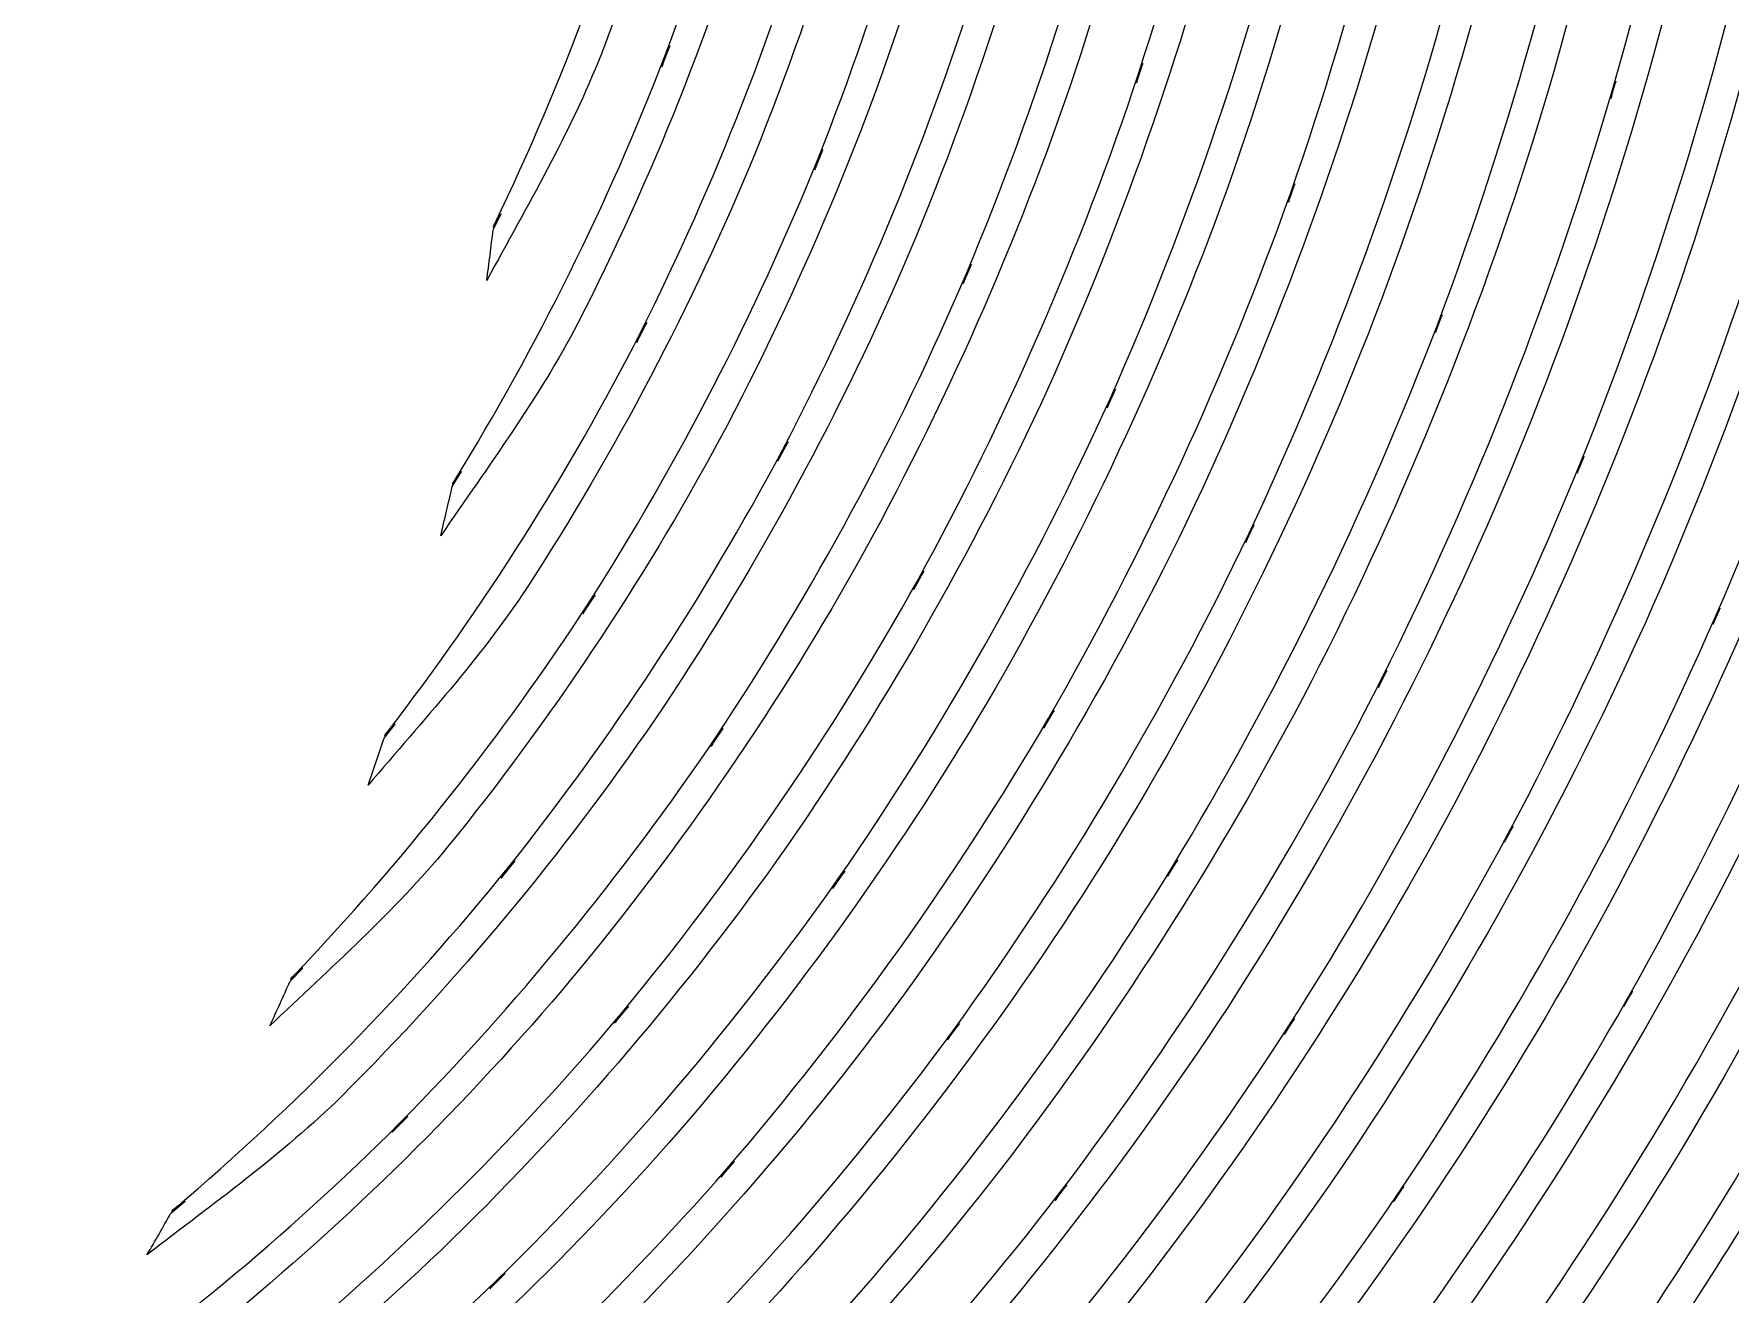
# Model space of a CAD drawing. Extents: x 289 to 439, y 190 to 340.
# Drawn here: x 392.71 to 417.01, y 245.8 to 263.85 of the extents above; entities that cross this region are included whole.
import ezdxf

# ---------------------------------------------------------------- set-up
doc = ezdxf.new("R2010")
doc.units = 0
doc.layers.add('seconds_wheel', color=7, linetype='CONTINUOUS')

msp = doc.modelspace()

# ---------------------------------------------------------------- linework, layer by layer
at = {"layer": 'seconds_wheel', "color": 7}
for p, q in [((401.706917, 263.37962), (401.821307, 263.680912)), ((401.749958, 263.537051), (401.749958, 263.537051)), ((408.506374, 263.153164), (408.596335, 263.427703)), ((408.538169, 263.294698), (408.538169, 263.294698)), ((415.301952, 262.92671), (415.374077, 263.176042)), ((415.326383, 263.053896), (415.326383, 263.053896)), ((403.895849, 261.904562), (404.011402, 262.193058)), ((403.940053, 262.055013), (403.940053, 262.055013)), ((410.681733, 261.44157), (410.774411, 261.704087)), ((410.715471, 261.576125), (410.715471, 261.576125)), ((399.289203, 261.045274), (399.402043, 261.277157)), ((406.024677, 260.27595), (406.141396, 260.55165)), ((406.070047, 260.419422), (406.070047, 260.419422)), ((412.789236, 259.575646), (412.88424, 259.827304)), ((401.347069, 259.431397), (401.492483, 259.71873)), ((401.406012, 259.582238), (401.406012, 259.582238)), ((412.825297, 259.706711), (412.825297, 259.706711)), ((408.085649, 258.495334), (408.203529, 258.758625)), ((408.13218, 258.632989), (408.13218, 258.632989)), ((403.369651, 257.7357), (403.514675, 258.01024)), ((403.42898, 257.879951), (403.42898, 257.879951)), ((398.700962, 257.366162), (398.834741, 257.58137)), ((414.81996, 257.559657), (414.917678, 257.799683)), ((414.857188, 257.682966), (414.857188, 257.682966)), ((410.07023, 256.565427), (410.189273, 256.816699)), ((410.118311, 256.697655), (410.118311, 256.697655)), ((405.316233, 255.892654), (405.461644, 256.155559)), ((405.376336, 256.031086), (405.376336, 256.031086)), ((400.575806, 255.542115), (400.750688, 255.812776)), ((400.649868, 255.6852), (400.649868, 255.6852)), ((416.766929, 255.394764), (416.866971, 255.625097)), ((416.806867, 255.515747), (416.806867, 255.515747)), ((411.970665, 254.489332), (412.091258, 254.729748)), ((412.020686, 254.616908), (412.020686, 254.616908)), ((397.72806, 253.763826), (397.883941, 253.9643)), ((407.17983, 253.906524), (407.324855, 254.155856)), ((407.239934, 254.036813), (407.239934, 254.036813)), ((402.410322, 253.644006), (402.583651, 253.902258)), ((402.484384, 253.780888), (402.484384, 253.780888)), ((413.779976, 252.272093), (413.901733, 252.500875)), ((413.83116, 252.393852), (413.83116, 252.393852)), ((399.402816, 251.754427), (399.604844, 252.005699)), ((408.951914, 251.780019), (409.096939, 252.017331)), ((399.492391, 251.890532), (399.492391, 251.890532)), ((404.1541, 251.608239), (404.325493, 251.853695)), ((404.228552, 251.739692), (404.228552, 251.739692)), ((409.012794, 251.904881), (409.012794, 251.904881)), ((396.379415, 250.278596), (396.560888, 250.467048)), ((415.48963, 249.916421), (415.612939, 250.134345)), ((401.028715, 249.675232), (401.228026, 249.914095)), ((401.117126, 249.804358), (401.117126, 249.804358)), ((415.54159, 250.031588), (415.54159, 250.031588)), ((405.799774, 249.43792), (405.970004, 249.671356)), ((405.874613, 249.563556), (405.874613, 249.563556)), ((410.625509, 249.517412), (410.770144, 249.743092)), ((410.688326, 249.638395), (410.688326, 249.638395)), ((397.840124, 248.110213), (398.067354, 248.339383)), ((397.944434, 248.237399), (397.944434, 248.237399)), ((402.550303, 247.468462), (402.746125, 247.694529)), ((402.638328, 247.591771), (402.638328, 247.591771)), ((394.674024, 246.954286), (394.879152, 247.127229)), ((407.339588, 247.137699), (407.508654, 247.358725)), ((407.413653, 247.255968), (407.413653, 247.255968)), ((412.192466, 247.122576), (412.337877, 247.337397)), ((412.255285, 247.236966), (412.255285, 247.236966)), ((399.239956, 245.872811), (399.46292, 246.089571)), ((399.341937, 245.992631), (399.341937, 245.992631))]:
    msp.add_line(p, q, dxfattribs=at)
for points in [[(416.195364, 272.208638), (415.877511, 269.12063), (415.281812, 266.067986), (414.416685, 263.086468)], [(415.326383, 263.053896), (416.193103, 266.087462), (416.785465, 269.192246), (417.09614, 272.331947)], [(409.469193, 271.265594), (409.0976, 268.568863), (408.481347, 265.911874), (407.628861, 263.326496)], [(408.538169, 263.294698), (409.391951, 265.932291), (410.005621, 268.641497), (410.370359, 271.389677)], [(401.749958, 263.537051), (402.591237, 265.778452), (403.225588, 268.092034), (403.643414, 270.449347)], [(418.672018, 270.612984), (418.259836, 267.407387), (417.560537, 264.245923), (416.583127, 261.165093)], [(402.741861, 270.323711), (402.316942, 268.018399), (401.679637, 265.75763), (400.839873, 263.568848)], [(410.715471, 261.576125), (411.669882, 264.314825), (412.375557, 267.133298), (412.822584, 269.998764)], [(411.917542, 269.90609), (411.465225, 267.09279), (410.758631, 264.326932), (409.807712, 261.640881)], [(403.940053, 262.055013), (404.867999, 264.398212), (405.580674, 266.820872), (406.067331, 269.29381)], [(405.161902, 269.199195), (404.670004, 266.779412), (403.956321, 264.410308), (403.032297, 262.120546)], [(414.323234, 268.381011), (413.782023, 265.454584), (412.977477, 262.583721), (411.920255, 259.802099)], [(412.825297, 259.706703), (413.887666, 262.540873), (414.693136, 265.464315), (415.230992, 268.443046)], [(407.547042, 267.909877), (406.979554, 265.377523), (406.182134, 262.903088), (405.165392, 260.515589)], [(406.070047, 260.419422), (407.092567, 262.860332), (407.891645, 265.388932), (408.455577, 267.974633)], [(399.314408, 261.134072), (400.297079, 263.180634), (401.088762, 265.312828), (401.678609, 267.505051)], [(416.678518, 266.697336), (416.0396, 263.659431), (415.128525, 260.685645), (413.956409, 257.811315)], [(414.857188, 257.682961), (416.036955, 260.610587), (416.95139, 263.637807), (417.588603, 266.729126)], [(409.890694, 266.46235), (409.23925, 263.81916), (408.348462, 261.241607), (407.230627, 258.759401)], [(408.13218, 258.632989), (409.257419, 261.167977), (410.150971, 263.798944), (410.800779, 266.495309)], [(403.102093, 266.229691), (402.438395, 263.980824), (401.568284, 261.798676), (400.50407, 259.709424)], [(401.406012, 259.582238), (402.477101, 261.723512), (403.34933, 263.957541), (404.011402, 266.258386)], [(405.390682, 264.856227), (404.648592, 262.501248), (403.691811, 260.219721), (402.533244, 258.039321)], [(403.42898, 257.879951), (404.596514, 260.113018), (405.558211, 262.44729), (406.300767, 264.855451)], [(412.183549, 264.854677), (411.439967, 262.104812), (410.448751, 259.428401), (409.222574, 256.857026)], [(410.118311, 256.697655), (411.353465, 259.321648), (412.349583, 262.050772), (413.093631, 264.853901)], [(418.974863, 264.849635), (418.230008, 261.70496), (417.203652, 258.633536), (415.909581, 255.672404)], [(416.806867, 255.515734), (418.109484, 258.528931), (419.139849, 261.652715), (419.884945, 264.849622)], [(401.821307, 263.680912), (401.802247, 263.630764), (401.769235, 263.587112), (401.749958, 263.537051)], [(398.733536, 257.44953), (399.924293, 259.381871), (400.934416, 261.419114), (401.749958, 263.537051)], [(400.839873, 263.568848), (400.393892, 262.436798), (399.777247, 261.386593), (399.196915, 260.318214)], [(401.749958, 263.537051), (401.730801, 263.486009), (401.72629, 263.430585), (401.706917, 263.37962)], [(408.596335, 263.427703), (408.581253, 263.381615), (408.553404, 263.340733), (408.538169, 263.294698)], [(407.628861, 263.326496), (406.79981, 260.867647), (405.747928, 258.490299), (404.48719, 256.222254)], [(405.376336, 256.031086), (406.648539, 258.351416), (407.706874, 260.782561), (408.538169, 263.294698)], [(408.538169, 263.294698), (408.523248, 263.2486), (408.521443, 263.199218), (408.506374, 263.153164)], [(415.374077, 263.176042), (415.361943, 263.133958), (415.338626, 263.095947), (415.326383, 263.053896)], [(414.416685, 263.086468), (413.572514, 260.232779), (412.472264, 257.461471), (411.12999, 254.805363)], [(412.020686, 254.616908), (413.373251, 257.324376), (414.480245, 260.14811), (415.326383, 263.053896)], [(415.326383, 263.053896), (415.314498, 263.012301), (415.313941, 262.968277), (415.301952, 262.92671)], [(404.011402, 262.193058), (403.9921, 262.144865), (403.959546, 262.103127), (403.940053, 262.055013)], [(403.032297, 262.120546), (402.137378, 259.953609), (401.044222, 257.87442), (399.767704, 255.907777)], [(400.649868, 255.6852), (401.939322, 257.703276), (403.040753, 259.835238), (403.940053, 262.055013)], [(403.940053, 262.055013), (403.920769, 262.006314), (403.915321, 261.953193), (403.895849, 261.904562)], [(410.774411, 261.704087), (410.758794, 261.659689), (410.731222, 261.620472), (410.715471, 261.576125)], [(409.807712, 261.640881), (408.883594, 259.081024), (407.728981, 256.610787), (406.358157, 254.259776)], [(407.239934, 254.036813), (408.623839, 256.439862), (409.787265, 258.962963), (410.715471, 261.576125)], [(410.715471, 261.576125), (410.700221, 261.532366), (410.69711, 261.485285), (410.681733, 261.44157)], [(399.402043, 261.277157), (399.377537, 261.226731), (399.339152, 261.184373), (399.314408, 261.134072)], [(399.196915, 260.318214), (399.227631, 260.560564), (399.263379, 260.801432), (399.289203, 261.045274)], [(399.314408, 261.134072), (399.305677, 261.115895), (399.299799, 261.09659), (399.293466, 261.077459)], [(399.293466, 261.077459), (399.294459, 261.086951), (399.295961, 261.096272), (399.296956, 261.105766)], [(399.296956, 261.105766), (399.302213, 261.115528), (399.309503, 261.124104), (399.314408, 261.134072)], [(416.583127, 261.165093), (415.630134, 258.21102), (414.413065, 255.348816), (412.947057, 252.612552)], [(413.83116, 252.393852), (415.309132, 255.180458), (416.53414, 258.093776), (417.490499, 261.099561)], [(405.165392, 260.515589), (404.180952, 258.250902), (402.990656, 256.082176), (401.610363, 254.034486)], [(406.141396, 260.55165), (406.121842, 260.505425), (406.089767, 260.465573), (406.070047, 260.419422)], [(402.484384, 253.780888), (403.87952, 255.879991), (405.079758, 258.101934), (406.070047, 260.419422)], [(406.070047, 260.419422), (406.050626, 260.373064), (406.044259, 260.322244), (406.024677, 260.27595)], [(411.920255, 259.802099), (410.893217, 257.145214), (409.627474, 254.58708), (408.139547, 252.158092)], [(412.88424, 259.827304), (412.868384, 259.785358), (412.841268, 259.748609), (412.825297, 259.706711)], [(397.769164, 253.843318), (399.155391, 255.640492), (400.373295, 257.560991), (401.406012, 259.582238)], [(400.50407, 259.709424), (399.944338, 258.634359), (399.218409, 257.661971), (398.538102, 256.660041)], [(401.406012, 259.582238), (401.381807, 259.533849), (401.371478, 259.47969), (401.347069, 259.431397)], [(401.492483, 259.71873), (401.468131, 259.67055), (401.43057, 259.630307), (401.406012, 259.582238)], [(409.012794, 251.904873), (410.515841, 254.385521), (411.792165, 256.996145), (412.825297, 259.706703)], [(412.825297, 259.706711), (412.80936, 259.664194), (412.80529, 259.618122), (412.789236, 259.575646)], [(418.674344, 259.089388), (417.604645, 256.039529), (416.262594, 253.09184), (414.666019, 250.281696)], [(415.54159, 250.031588), (417.152789, 252.892518), (418.503939, 255.891618), (419.579387, 258.993998)], [(407.230627, 258.759401), (406.148712, 256.400103), (404.853895, 254.145045), (403.362671, 252.020821)], [(404.228552, 251.739692), (405.736168, 253.914506), (407.043051, 256.221404), (408.13218, 258.632989)], [(408.13218, 258.632989), (408.112488, 258.588624), (408.105483, 258.539637), (408.085649, 258.495334)], [(408.203529, 258.758625), (408.183809, 258.714573), (408.152045, 258.676972), (408.13218, 258.632989)], [(402.533244, 258.039321), (401.416631, 255.978108), (400.112261, 254.024546), (398.637369, 252.202683)], [(399.492391, 251.890532), (400.985381, 253.762627), (402.303013, 255.767095), (403.42898, 257.879951)], [(403.42898, 257.879951), (403.404839, 257.833779), (403.393967, 257.781786), (403.369651, 257.7357)], [(403.514675, 258.01024), (403.490358, 257.964164), (403.453477, 257.925922), (403.42898, 257.879951)], [(413.956409, 257.811315), (412.818501, 255.061147), (411.434433, 252.419576), (409.821672, 249.917974)], [(398.834741, 257.58137), (398.805386, 257.534235), (398.763114, 257.496525), (398.733536, 257.44953)], [(410.688326, 249.63839), (412.316546, 252.189684), (413.711893, 254.881457), (414.857188, 257.682961)], [(414.857188, 257.682966), (414.841106, 257.643058), (414.836142, 257.599524), (414.81996, 257.559657)], [(414.917678, 257.799683), (414.901165, 257.758988), (414.873804, 257.723612), (414.857188, 257.682966)], [(398.538102, 256.660041), (398.59333, 256.89504), (398.650412, 257.129397), (398.700962, 257.366162)], [(398.733536, 257.44953), (398.723657, 257.433502), (398.716153, 257.416228), (398.708331, 257.39912)], [(398.708331, 257.39912), (398.710113, 257.407576), (398.712355, 257.415869), (398.714147, 257.424325)], [(398.714147, 257.424325), (398.720906, 257.432512), (398.727875, 257.44054), (398.733536, 257.44953)], [(409.222574, 256.857026), (408.035303, 254.406277), (406.627878, 252.069052), (405.017651, 249.872993)], [(420.681414, 256.863229), (419.487379, 253.722289), (418.014011, 250.694998), (416.279896, 247.816675)], [(405.874613, 249.563556), (407.501924, 251.808602), (408.922395, 254.19614), (410.118311, 256.697655)], [(410.118311, 256.697655), (410.098296, 256.655131), (410.090372, 256.607895), (410.07023, 256.565427)], [(410.189273, 256.816699), (410.169431, 256.774872), (410.13828, 256.739419), (410.118311, 256.697655)], [(404.48719, 256.222254), (403.271417, 254.072678), (401.861092, 252.039795), (400.274513, 250.14753)], [(405.461644, 256.155559), (405.437256, 256.111436), (405.400882, 256.075117), (405.376336, 256.031086)], [(399.767704, 255.907777), (399.100297, 254.89945), (398.281815, 254.007754), (397.498891, 253.087563)], [(401.117126, 249.804358), (402.723603, 251.745897), (404.149162, 253.829888), (405.376336, 256.031086)], [(405.376336, 256.031086), (405.352098, 255.986884), (405.340623, 255.936777), (405.316233, 255.892654)], [(396.433702, 250.358474), (398.000235, 252.000633), (399.411743, 253.783171), (400.649868, 255.6852)], [(400.649868, 255.6852), (400.620891, 255.639848), (400.604974, 255.587351), (400.575806, 255.542115)], [(400.750688, 255.812776), (400.721253, 255.767113), (400.679505, 255.730726), (400.649868, 255.6852)], [(415.909581, 255.672404), (414.652892, 252.834006), (413.143257, 250.114592), (411.3991, 247.546791)], [(416.866971, 255.625097), (416.850344, 255.58688), (416.823589, 255.553924), (416.806867, 255.515747)], [(412.255285, 247.236953), (414.017329, 249.854984), (415.541002, 252.625266), (416.806867, 255.515734)], [(416.806867, 255.515747), (416.789983, 255.476687), (416.783905, 255.433789), (416.766929, 255.394764)], [(411.12999, 254.805363), (409.830772, 252.270247), (408.304438, 249.858596), (406.570651, 247.598364)], [(412.091258, 254.729748), (412.071279, 254.690031), (412.040775, 254.656566), (412.020686, 254.616908)], [(407.413653, 247.255968), (409.167728, 249.565999), (410.710018, 252.029328), (412.020686, 254.616908)], [(412.020686, 254.616908), (412.000233, 254.575964), (411.991232, 254.530223), (411.970665, 254.489332)], [(406.358157, 254.259776), (405.036063, 252.026767), (403.512776, 249.919613), (401.807735, 247.962862)], [(401.610363, 254.034486), (400.284209, 252.10098), (398.782981, 250.294075), (397.125473, 248.636022)], [(397.883941, 253.9643), (397.849702, 253.920338), (397.803612, 253.887107), (397.769164, 253.843318)], [(402.638328, 247.591771), (404.36441, 249.596509), (405.904916, 251.753104), (407.239934, 254.036813)], [(407.239934, 254.036813), (407.216014, 253.995278), (407.20388, 253.947984), (407.17983, 253.906524)], [(407.324855, 254.155856), (407.300342, 254.113601), (407.264584, 254.07898), (407.239934, 254.036813)], [(397.498891, 253.087563), (397.577316, 253.312049), (397.654029, 253.537316), (397.72806, 253.763826)], [(397.769164, 253.843318), (397.757356, 253.828009), (397.74794, 253.811108), (397.738143, 253.794458)], [(397.738143, 253.794458), (397.740895, 253.802904), (397.743929, 253.811217), (397.746673, 253.819663)], [(397.746673, 253.819663), (397.753739, 253.827941), (397.762421, 253.834747), (397.769164, 253.843318)], [(397.944434, 248.237399), (399.624171, 249.942617), (401.144159, 251.797761), (402.484384, 253.780888)], [(402.484384, 253.780888), (402.455608, 253.737587), (402.439266, 253.6872), (402.410322, 253.644006)], [(402.583651, 253.902258), (402.554496, 253.858741), (402.513713, 253.824283), (402.484384, 253.780888)], [(417.772789, 253.390795), (416.39062, 250.469998), (414.748533, 247.679846), (412.867565, 245.052301)], [(413.710567, 244.709904), (415.611588, 247.38657), (417.268775, 250.227885), (418.662322, 253.200403)], [(412.947057, 252.612552), (411.527983, 249.996763), (409.87589, 247.51512), (408.01081, 245.196159)], [(413.901733, 252.500875), (413.88157, 252.463096), (413.851419, 252.431578), (413.83116, 252.393852)], [(408.841401, 244.825068), (410.728585, 247.193139), (412.398599, 249.726029), (413.83116, 252.393852)], [(413.83116, 252.393852), (413.810488, 252.354878), (413.800747, 252.311018), (413.779976, 252.272093)], [(398.637369, 252.202683), (397.869409, 251.27113), (396.963171, 250.471599), (396.090142, 249.639171)], [(403.362671, 252.020821), (401.929102, 250.010504), (400.313983, 248.1365), (398.538488, 246.420722)], [(399.604844, 252.005699), (399.571137, 251.963793), (399.526276, 251.932288), (399.492391, 251.890532)], [(408.139547, 252.158092), (406.703042, 249.845823), (405.059504, 247.669107), (403.229282, 245.654111)], [(409.096939, 252.017331), (409.072505, 251.977279), (409.03735, 251.944855), (409.012794, 251.904881)], [(394.741884, 247.033002), (396.471575, 248.502653), (398.062054, 250.128065), (399.492391, 251.890532)], [(399.341937, 245.992631), (401.142369, 247.755749), (402.77833, 249.678819), (404.228552, 251.739692)], [(399.492391, 251.890532), (399.45845, 251.847975), (399.436938, 251.79685), (399.402816, 251.754427)], [(404.045913, 245.253541), (405.899136, 247.316214), (407.561488, 249.542154), (409.012794, 251.904873)], [(404.228552, 251.739692), (404.199801, 251.698224), (404.182996, 251.649618), (404.1541, 251.608239)], [(404.325493, 251.853695), (404.296869, 251.812705), (404.25732, 251.780574), (404.228552, 251.739692)], [(409.012794, 251.904881), (408.988749, 251.865198), (408.976076, 251.819637), (408.951914, 251.780019)], [(419.535569, 250.966101), (418.019866, 247.967531), (416.23839, 245.110933), (414.21311, 242.430233)], [(415.046027, 242.061858), (417.092411, 244.790931), (418.890499, 247.697117), (420.418899, 250.746628)], [(396.090142, 249.639171), (396.189947, 249.850423), (396.283665, 250.065088), (396.379415, 250.278596)], [(396.433702, 250.358474), (396.417976, 250.34199), (396.404803, 250.323401), (396.391434, 250.304964)], [(396.391434, 250.304964), (396.395665, 250.314418), (396.400008, 250.32381), (396.40423, 250.333269)], [(396.40423, 250.333269), (396.414066, 250.341657), (396.42467, 250.349186), (396.433702, 250.358474)], [(396.560888, 250.467048), (396.522133, 250.426802), (396.472647, 250.398527), (396.433702, 250.358474)], [(414.666019, 250.281696), (413.119562, 247.590287), (411.334328, 245.043896), (409.331538, 242.672198)], [(400.274513, 250.14753), (398.75375, 248.363127), (397.071533, 246.723755), (395.249856, 245.248122)], [(415.612939, 250.134345), (415.592354, 250.097981), (415.562262, 250.067904), (415.54159, 250.031588)], [(396.02112, 244.764578), (397.870557, 246.285266), (399.576599, 247.971764), (401.117126, 249.804358)], [(405.017651, 249.872993), (403.469213, 247.79091), (401.734601, 245.854833), (399.834787, 244.087539)], [(401.117126, 249.804358), (401.083801, 249.764084), (401.062195, 249.715384), (401.028715, 249.675232)], [(401.228026, 249.914095), (401.194648, 249.874065), (401.15066, 249.84425), (401.117126, 249.804358)], [(409.821672, 249.917974), (408.264587, 247.532722), (406.494743, 245.29393), (404.53411, 243.227478)], [(410.149332, 242.273188), (412.175653, 244.692623), (413.98044, 247.288947), (415.54159, 250.031588)], [(415.54159, 250.031588), (415.520883, 249.994816), (415.510426, 249.953147), (415.48963, 249.916421)], [(400.623113, 243.632693), (402.54968, 245.446698), (404.307832, 247.431207), (405.874613, 249.563556)], [(405.336782, 242.798992), (407.323127, 244.913187), (409.114367, 247.201844), (410.688326, 249.63839)], [(405.874613, 249.563556), (405.845943, 249.524005), (405.828571, 249.477382), (405.799774, 249.43792)], [(405.970004, 249.671356), (405.94166, 249.632512), (405.903084, 249.602303), (405.874613, 249.563556)], [(410.688326, 249.638395), (410.663829, 249.600009), (410.650111, 249.555734), (410.625509, 249.517412)], [(410.770144, 249.743092), (410.746164, 249.705742), (410.712409, 249.675675), (410.688326, 249.638395)], [(397.125473, 248.636022), (396.266234, 247.791671), (395.28227, 247.094332), (394.330465, 246.357516)], [(398.067354, 248.339383), (398.029755, 248.301522), (397.982198, 248.275092), (397.944434, 248.237399)], [(421.194429, 248.408792), (419.538041, 245.337434), (417.61015, 242.420903), (415.43418, 239.693001)], [(392.71077, 243.901414), (394.585328, 245.182719), (396.337438, 246.633458), (397.944434, 248.237399)], [(397.944434, 248.237399), (397.905873, 248.198255), (397.878853, 248.149199), (397.840124, 248.110213)], [(416.25314, 239.295541), (418.451865, 242.070637), (420.398306, 245.036414), (422.069226, 248.157907)], [(401.807735, 247.962862), (400.17097, 246.112394), (398.368218, 244.41659), (396.422069, 242.895164)], [(402.746125, 247.694529), (402.713536, 247.65694), (402.671052, 247.62924), (402.638328, 247.591771)], [(416.279896, 247.816675), (414.600115, 245.056776), (412.675727, 242.453704), (410.530892, 240.037723)], [(397.178986, 242.387968), (399.153467, 243.953033), (400.981077, 245.694266), (402.638328, 247.591771)], [(406.570651, 247.598364), (404.900617, 245.448907), (403.038508, 243.45624), (401.007776, 241.643459)], [(402.638328, 247.591771), (402.605306, 247.553419), (402.583463, 247.506702), (402.550303, 247.468462)], [(411.3991, 247.546791), (409.714373, 245.094133), (407.811596, 242.798618), (405.714466, 240.687617)], [(411.332404, 239.608082), (413.503586, 242.07194), (415.449127, 244.724956), (417.146163, 247.536708)], [(394.879152, 247.127229), (394.836592, 247.091405), (394.784611, 247.068618), (394.741884, 247.033002)], [(401.778266, 241.159916), (403.837021, 243.017621), (405.723538, 245.057722), (407.413653, 247.255968)], [(406.502792, 240.232369), (408.626741, 242.390055), (410.552328, 244.733992), (412.255285, 247.236953)], [(407.413653, 247.255968), (407.385465, 247.218845), (407.367886, 247.17474), (407.339588, 247.137699)], [(407.508654, 247.358725), (407.480275, 247.321579), (407.442142, 247.293025), (407.413653, 247.255968)], [(412.255285, 247.236966), (412.230945, 247.200803), (412.216897, 247.158683), (412.192466, 247.122576)], [(412.337877, 247.337397), (412.31354, 247.301425), (412.279716, 247.272875), (412.255285, 247.236966)], [(394.330465, 246.357516), (394.449539, 246.553421), (394.558647, 246.755927), (394.674024, 246.954286)], [(394.741884, 247.033002), (394.721708, 247.015861), (394.70403, 246.996167), (394.686433, 246.976388)], [(394.686433, 246.976388), (394.692364, 246.986603), (394.698349, 246.9968), (394.704269, 247.007023)], [(394.704269, 247.007023), (394.716536, 247.016057), (394.730152, 247.023225), (394.741884, 247.033002)], [(398.538488, 246.420722), (396.839126, 244.80513), (394.99469, 243.349921), (393.02835, 242.072714)], [(393.747654, 241.513171), (395.745794, 242.832172), (397.618367, 244.331004), (399.341937, 245.992631)], [(399.341937, 245.992631), (399.304386, 245.955854), (399.277651, 245.909445), (399.239956, 245.872811)], [(399.46292, 246.089571), (399.425776, 246.053474), (399.379223, 246.028575), (399.341937, 245.992631)]]:
    msp.add_open_spline(points, degree=3, dxfattribs=at)

doc.saveas('drawing.dxf')
